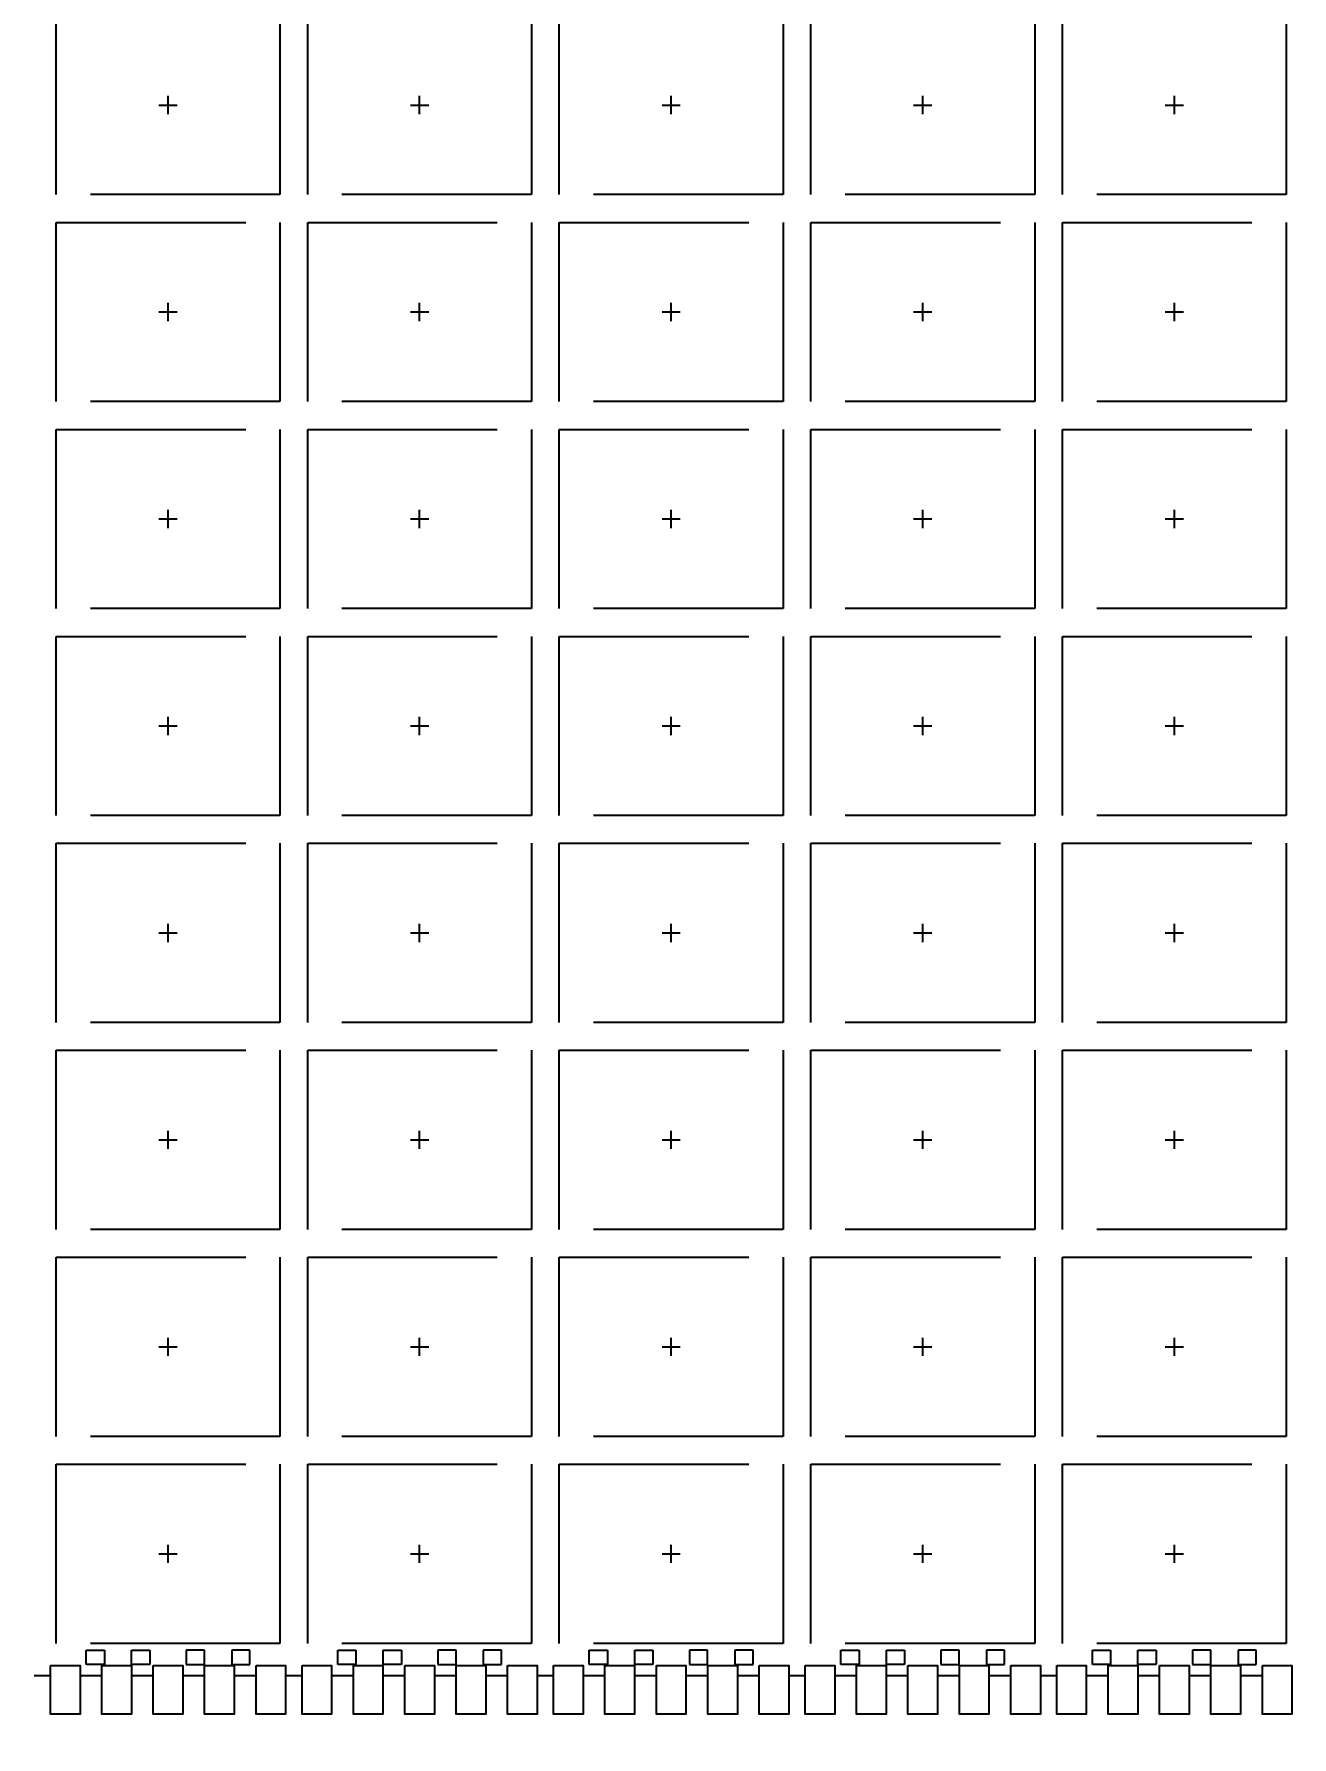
# Model space of a CAD drawing. Header units: millimetres. Extents: x 393.2 to 449.6, y 107.5 to 114.2.
# Drawn here: x 407.764 to 408.594, y 109.183 to 110.306 of the extents above; entities that cross this region are included whole.
import ezdxf

# ---------------------------------------------------------------- set-up
doc = ezdxf.new("R2010")
doc.units = ezdxf.units.MM
doc.header["$LTSCALE"] = 0.5
doc.header["$PDMODE"] = 98
for name, pattern in [('CENTER', [50.8, 31.75, -6.35, 6.35, -6.35]), ('HIDDEN', [0.375, 0.25, -0.125]), ('PHANTOM', [2.5, 1.25, -0.25, 0.25, -0.25, 0.25, -0.25])]:
    doc.linetypes.add(name, pattern=pattern)
for name, color, linetype in [('1D', 4, 'Continuous'), ('BTM', 7, 'HIDDEN'), ('CEN', 2, 'CENTER'), ('PKG', 1, 'PHANTOM')]:
    doc.layers.add(name, color=color, linetype=linetype)
doc.styles.add('SIMPLEX', font='simplex.shx')
doc.dimstyles.new('Standard2', dxfattribs={"dimtxt": 0.06, "dimasz": 0.08, "dimexe": 0.01, "dimexo": 0.01, "dimgap": 0.027, "dimtad": 0, "dimdec": 3, "dimlfac": 16.666667, "dimrnd": 0.0005, "dimzin": 1, "dimdsep": 46, "dimtxsty": 'SIMPLEX', "dimcen": 0.1905, "dimclrd": 256, "dimclre": 256, "dimclrt": 256, "dimadec": 0, "dimazin": 0, "dimtp": 0.03, "dimtm": 0.05, "dimtfac": 0.8, "dimtdec": 3, "dimtmove": 0, "dimatfit": 3, "dimfxl": 0.05, "dimtolj": 1, "dimtzin": 4, "dimlwd": -1, "dimlwe": -1, "dimarcsym": 0})

# ---------------------------------------------------------------- blocks, each defined once
blk = doc.blocks.new('*D16')
at = {"layer": '1D', "ltscale": 0.1, "transparency": 16777216}
blk.add_line((409.3465, 108.9516), (409.963, 108.9516), dxfattribs=at)
at = {"layer": 'Defpoints', "color": 0, "ltscale": 0.1, "transparency": 16777216}
for p in [(407.4376, 111.0096), (409.3365, 108.9516), (409.963, 108.9516)]:
    blk.add_point(p, dxfattribs=at)
at = {"layer": '1D', "ltscale": 0.1, "transparency": 16777216, "insert": (410.1386, 108.9516), "char_height": 0.06, "attachment_point": 5, "style": 'SIMPLEX'}
blk.add_mtext('\\A1;34.300', dxfattribs=at)
blk = doc.blocks.new('*D35')
at = {"layer": '1D', "transparency": 16777216}
for p, q in [((409.3525, 109.0896), (409.643, 109.0896)), ((409.643, 109.0896), (409.803, 109.0511)), ((409.803, 109.0511), (409.963, 109.0511))]:
    blk.add_line(p, q, dxfattribs=at)
at = {"layer": 'Defpoints', "color": 0, "transparency": 16777216}
for p in [(407.4376, 111.0096), (409.3425, 109.0896), (409.963, 109.0511)]:
    blk.add_point(p, dxfattribs=at)
at = {"layer": '1D', "transparency": 16777216, "insert": (410.1386, 109.0511), "char_height": 0.06, "attachment_point": 5, "style": 'SIMPLEX'}
blk.add_mtext('\\A1;32.000', dxfattribs=at)
blk = doc.blocks.new('*D36')
at = {"ltscale": 0.1, "transparency": 16777216}
blk.add_line((409.3425, 109.0796), (409.3425, 108.7347), dxfattribs=at)
at = {"layer": 'Defpoints', "color": 0, "ltscale": 0.1, "transparency": 16777216}
for p in [(407.4376, 111.0096), (409.3425, 109.0896), (409.3425, 108.7347)]:
    blk.add_point(p, dxfattribs=at)
at = {"color": 1, "ltscale": 0.1, "transparency": 16777216, "insert": (409.3425, 108.5648), "char_height": 0.06, "attachment_point": 5, "rotation": 90, "style": 'SIMPLEX'}
blk.add_mtext('\\A1;{\\C256;31.747}', dxfattribs=at)
blk = doc.blocks.new('*D38')
at = {"layer": '1D', "ltscale": 0.1, "transparency": 16777216}
blk.add_line((408.4966, 108.9866), (408.4966, 108.7432), dxfattribs=at)
at = {"layer": 'Defpoints', "color": 0, "ltscale": 0.1, "transparency": 16777216}
for p in [(407.4376, 111.0096), (408.4966, 108.9966), (408.4966, 108.7432)]:
    blk.add_point(p, dxfattribs=at)
at = {"layer": '1D', "ltscale": 0.1, "transparency": 16777216, "insert": (408.4966, 108.5733), "char_height": 0.06, "attachment_point": 5, "rotation": 90, "style": 'SIMPLEX'}
blk.add_mtext('\\A1;17.650', dxfattribs=at)
blk = doc.blocks.new('*U100')
at = {"layer": 'CEN', "ltscale": 0.005}
for p, q in [((-0.006, 0), (0.006, 0)), ((0, -0.006), (0, 0.006))]:
    blk.add_line(p, q, dxfattribs=at)
at = {"layer": 'PKG', "color": 1, "linetype": 'HIDDEN'}
blk.add_lwpolyline([(-0.0738, -0.0591), (-0.0738, 0.0591), (0.0738, 0.0591), (0.0738, -0.0591)], close=True, dxfattribs=at)
blk = doc.blocks.new('*U101')
at = {"layer": 'CEN', "color": 0, "linetype": 'ByBlock', "lineweight": -2, "transparency": 16777216}
for p in [(1.9908, 0.9555), (2.1567, 0.9555), (2.3226, 0.9555), (2.4885, 0.9555), (2.6544, 0.9555), (1.9908, 0.819), (2.1567, 0.819), (2.3226, 0.819), (2.4885, 0.819), (2.6544, 0.819), (1.9908, 0.6825), (2.1567, 0.6825), (2.3226, 0.6825), (2.4885, 0.6825), (2.6544, 0.6825), (1.9908, 0.546), (2.1567, 0.546), (2.3226, 0.546), (2.4885, 0.546), (2.6544, 0.546), (1.9908, 0.4095), (2.1567, 0.4095), (2.3226, 0.4095), (2.4885, 0.4095), (2.6544, 0.4095), (1.9908, 0.273), (2.1567, 0.273), (2.3226, 0.273), (2.4885, 0.273), (2.6544, 0.273), (1.9908, 0.1365), (2.1567, 0.1365), (2.3226, 0.1365), (2.4885, 0.1365), (2.6544, 0.1365), (1.9908, 0), (2.1567, 0), (2.3226, 0), (2.4885, 0), (2.6544, 0)]:
    blk.add_blockref('*U100', p, dxfattribs=at)

msp = doc.modelspace()

# ---------------------------------------------------------------- linework, layer by layer
at = {"ltscale": 0.03}
for points in [[(407.774839, 109.229742), (407.794339, 109.229742), (407.794339, 109.197642), (407.774839, 109.197642)], [(407.808739, 109.229742), (407.828239, 109.229742), (407.828239, 109.197642), (407.808739, 109.197642)], [(407.842639, 109.229742), (407.862139, 109.229742), (407.862139, 109.197642), (407.842639, 109.197642)], [(407.876539, 109.229742), (407.896039, 109.229742), (407.896039, 109.197642), (407.876539, 109.197642)], [(407.910439, 109.229742), (407.929939, 109.229742), (407.929939, 109.197642), (407.910439, 109.197642)], [(407.940739, 109.229742), (407.960239, 109.229742), (407.960239, 109.197642), (407.940739, 109.197642)], [(407.974639, 109.229742), (407.994139, 109.229742), (407.994139, 109.197642), (407.974639, 109.197642)], [(408.008539, 109.229742), (408.028039, 109.229742), (408.028039, 109.197642), (408.008539, 109.197642)], [(408.042439, 109.229742), (408.061939, 109.229742), (408.061939, 109.197642), (408.042439, 109.197642)], [(408.076339, 109.229742), (408.095839, 109.229742), (408.095839, 109.197642), (408.076339, 109.197642)], [(408.106639, 109.229742), (408.126139, 109.229742), (408.126139, 109.197642), (408.106639, 109.197642)], [(408.140539, 109.229742), (408.160039, 109.229742), (408.160039, 109.197642), (408.140539, 109.197642)], [(408.174439, 109.229742), (408.193939, 109.229742), (408.193939, 109.197642), (408.174439, 109.197642)], [(408.208339, 109.229742), (408.227839, 109.229742), (408.227839, 109.197642), (408.208339, 109.197642)], [(408.242239, 109.229742), (408.261739, 109.229742), (408.261739, 109.197642), (408.242239, 109.197642)], [(408.272539, 109.229742), (408.292039, 109.229742), (408.292039, 109.197642), (408.272539, 109.197642)], [(408.306439, 109.229742), (408.325939, 109.229742), (408.325939, 109.197642), (408.306439, 109.197642)], [(408.340339, 109.229742), (408.359839, 109.229742), (408.359839, 109.197642), (408.340339, 109.197642)], [(408.374239, 109.229742), (408.393739, 109.229742), (408.393739, 109.197642), (408.374239, 109.197642)], [(408.408139, 109.229742), (408.427639, 109.229742), (408.427639, 109.197642), (408.408139, 109.197642)], [(408.438439, 109.229742), (408.457939, 109.229742), (408.457939, 109.197642), (408.438439, 109.197642)], [(408.472339, 109.229742), (408.491839, 109.229742), (408.491839, 109.197642), (408.472339, 109.197642)], [(408.506239, 109.229742), (408.525739, 109.229742), (408.525739, 109.197642), (408.506239, 109.197642)], [(408.540139, 109.229742), (408.559639, 109.229742), (408.559639, 109.197642), (408.540139, 109.197642)], [(408.574039, 109.229742), (408.593539, 109.229742), (408.593539, 109.197642), (408.574039, 109.197642)]]:
    msp.add_lwpolyline(points, close=True, dxfattribs=at)
at = {"layer": 'BTM', "ltscale": 0.03}
for p, q in [((407.764039, 109.223142), (407.774839, 109.223142)), ((407.794339, 109.223142), (407.808739, 109.223142)), ((407.828239, 109.223142), (407.842639, 109.223142)), ((407.862139, 109.223142), (407.876539, 109.223142)), ((407.896039, 109.223142), (407.910439, 109.223142)), ((407.929939, 109.223142), (407.940739, 109.223142)), ((407.960239, 109.223142), (407.974639, 109.223142)), ((407.994139, 109.223142), (408.008539, 109.223142)), ((408.028039, 109.223142), (408.042439, 109.223142)), ((408.061939, 109.223142), (408.076339, 109.223142)), ((408.095839, 109.223142), (408.106639, 109.223142)), ((408.126139, 109.223142), (408.140539, 109.223142)), ((408.160039, 109.223142), (408.174439, 109.223142)), ((408.193939, 109.223142), (408.208339, 109.223142)), ((408.227839, 109.223142), (408.242239, 109.223142)), ((408.261739, 109.223142), (408.272539, 109.223142)), ((408.292039, 109.223142), (408.306439, 109.223142)), ((408.325939, 109.223142), (408.340339, 109.223142)), ((408.359839, 109.223142), (408.374239, 109.223142)), ((408.393739, 109.223142), (408.408139, 109.223142)), ((408.427639, 109.223142), (408.438439, 109.223142)), ((408.457939, 109.223142), (408.472339, 109.223142)), ((408.491839, 109.223142), (408.506239, 109.223142)), ((408.525739, 109.223142), (408.540139, 109.223142)), ((408.559639, 109.223142), (408.574039, 109.223142))]:
    msp.add_line(p, q, dxfattribs=at)
for points in [[(407.798389, 109.230342), (407.798389, 109.239942), (407.810389, 109.239942), (407.810389, 109.230342)], [(407.828389, 109.230342), (407.828389, 109.239942), (407.840389, 109.239942), (407.840389, 109.230342)], [(407.876389, 109.230342), (407.876389, 109.239942), (407.864389, 109.239942), (407.864389, 109.230342)], [(407.906389, 109.230342), (407.906389, 109.239942), (407.894389, 109.239942), (407.894389, 109.230342)], [(407.964289, 109.230342), (407.964289, 109.239942), (407.976289, 109.239942), (407.976289, 109.230342)], [(407.994289, 109.230342), (407.994289, 109.239942), (408.006289, 109.239942), (408.006289, 109.230342)], [(408.042289, 109.230342), (408.042289, 109.239942), (408.030289, 109.239942), (408.030289, 109.230342)], [(408.072289, 109.230342), (408.072289, 109.239942), (408.060289, 109.239942), (408.060289, 109.230342)], [(408.130189, 109.230342), (408.130189, 109.239942), (408.142189, 109.239942), (408.142189, 109.230342)], [(408.160189, 109.230342), (408.160189, 109.239942), (408.172189, 109.239942), (408.172189, 109.230342)], [(408.208189, 109.230342), (408.208189, 109.239942), (408.196189, 109.239942), (408.196189, 109.230342)], [(408.238189, 109.230342), (408.238189, 109.239942), (408.226189, 109.239942), (408.226189, 109.230342)], [(408.296089, 109.230342), (408.296089, 109.239942), (408.308089, 109.239942), (408.308089, 109.230342)], [(408.326089, 109.230342), (408.326089, 109.239942), (408.338089, 109.239942), (408.338089, 109.230342)], [(408.374089, 109.230342), (408.374089, 109.239942), (408.362089, 109.239942), (408.362089, 109.230342)], [(408.404089, 109.230342), (408.404089, 109.239942), (408.392089, 109.239942), (408.392089, 109.230342)], [(408.461989, 109.230342), (408.461989, 109.239942), (408.473989, 109.239942), (408.473989, 109.230342)], [(408.491989, 109.230342), (408.491989, 109.239942), (408.503989, 109.239942), (408.503989, 109.230342)], [(408.539989, 109.230342), (408.539989, 109.239942), (408.527989, 109.239942), (408.527989, 109.230342)], [(408.569989, 109.230342), (408.569989, 109.239942), (408.557989, 109.239942), (408.557989, 109.230342)]]:
    msp.add_lwpolyline(points, close=True, dxfattribs=at)

# ---------------------------------------------------------------- block references
at = {"layer": 'CEN'}
msp.add_blockref('*U101', (405.861589, 109.303392), dxfattribs=at)

# ---------------------------------------------------------------- dimensions: what is measured, and where the dimension line sits
at = {"ltscale": 0.1}
dim = msp.add_ordinate_dim(feature_location=(409.342458, 109.089642), offset=(0, -0.354981), dtype=1, origin=(407.437639, 111.009642), text='{\\C256;<>}', dimstyle='Standard2', override={"dimclrt": 1}, dxfattribs=at)
dim.commit()
dim.dimension.update_dxf_attribs({"geometry": '*D36', "text_midpoint": (409.342458, 108.564804)})
at = {"layer": '1D', "color": 1, "ltscale": 0.1}
for feature_location, offset, dtype, picture, middle in [((409.336471, 108.951642), (0.62656, 0), 0, '*D16', (410.138603, 108.951642)), ((408.496639, 108.996642), (0, -0.253482), 1, '*D38', (408.496639, 108.573303))]:
    dim = msp.add_ordinate_dim(feature_location=feature_location, offset=offset, dtype=dtype, origin=(407.437639, 111.009642), dimstyle='Standard2', override={"dimarcsym": 1}, dxfattribs=at)
    dim.commit()
    dim.dimension.update_dxf_attribs({"geometry": picture, "text_midpoint": middle})
at = {"layer": '1D'}
dim = msp.add_ordinate_dim(feature_location=(409.342458, 109.089642), offset=(0.620573, -0.038516), dtype=0, origin=(407.437639, 111.009642), dimstyle='Standard2', dxfattribs=at)
dim.commit()
dim.dimension.update_dxf_attribs({"geometry": '*D35', "text_midpoint": (410.138603, 109.051126)})

doc.saveas('drawing.dxf')
